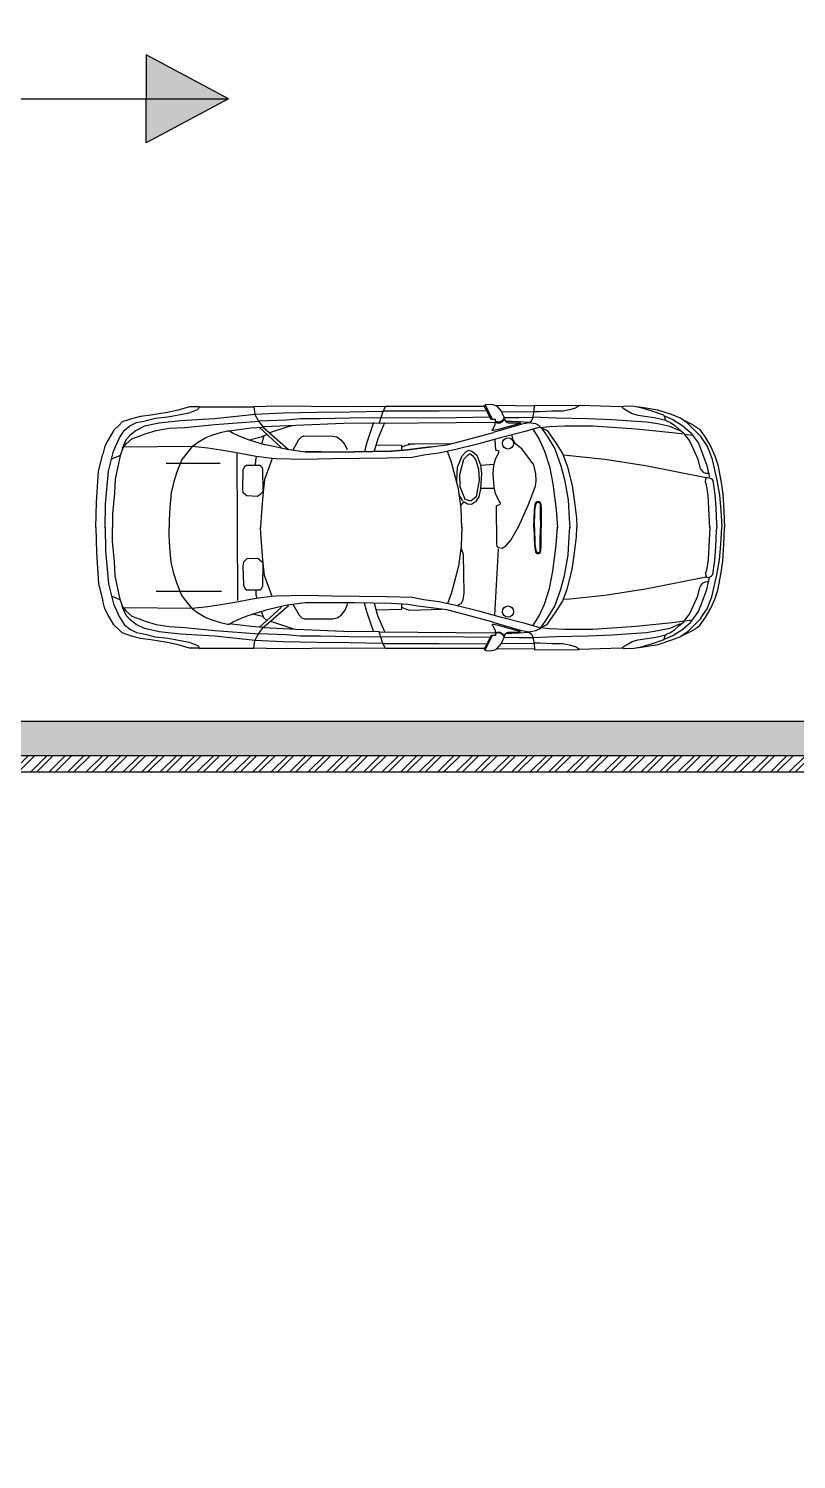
# Model space of a CAD drawing. Header units: millimetres. Extents: x 10193 to 57833, y 9963 to 44360.
# Drawn here: x 32325 to 37915, y 9963 to 20371 of the extents above; entities that cross this region are included whole.
import ezdxf

# ---------------------------------------------------------------- set-up
doc = ezdxf.new("R2010")
doc.units = ezdxf.units.MM
doc.layers.add('free-dwg.com', color=7, linetype='Continuous')
doc.layers.add('Стены', color=7, linetype='Continuous')

msp = doc.modelspace()

# ---------------------------------------------------------------- hatches: boundary and pattern name
at = {"layer": 'Стены'}
h = msp.add_hatch(dxfattribs=at)
h.set_pattern_fill('ANSI32', color=256, scale=10)
h.paths.add_polyline_path([(57833, 42703), (10593, 42703), (10593, 9963), (26833, 9963), (26833, 14963), (57833, 14963)])
h.paths.add_polyline_path([(10713, 42583), (57713, 42583), (57713, 15083), (26713, 15083), (26713, 10083), (10713, 10083)], flags=16)
h.paths.add_polyline_path([(10963, 42333), (57463, 42333), (57463, 15333), (26463, 15333), (26463, 10333), (10963, 10333)], flags=0)
h.paths.add_polyline_path([(57463, 42333), (10963, 42333), (10963, 10333), (26463, 10333), (26463, 15333), (57463, 15333)], flags=0)
h = msp.add_hatch(dxfattribs=at)
h.set_pattern_fill('ANSI36', color=256, scale=10)
h.paths.add_polyline_path([(57713, 42583), (10713, 42583), (10713, 10083), (26713, 10083), (26713, 15083), (57713, 15083)])
h.paths.add_polyline_path([(10963, 42333), (57463, 42333), (57463, 15333), (26463, 15333), (26463, 10333), (10963, 10333)], flags=16)
at = {"layer": 'Стены', "true_color": 0x2776bb}
h = msp.add_hatch(color=152, dxfattribs=at)
h.dxf.hatch_style = 1
h.paths.add_polyline_path([(33180, 20180), (33180, 19860), (33780, 19860)])
h.paths.add_polyline_path([(33180, 19860), (33180, 19540), (33780, 19860)])

# ---------------------------------------------------------------- linework, layer by layer
at = {"layer": 'free-dwg.com'}
for p, q in [((33413, 17596), (33335, 17577)), ((33496, 17620), (33413, 17596)), ((33567, 17619), (33496, 17620)), ((33531, 17589), (33554, 17599)), ((33554, 17599), (33564, 17609)), ((33564, 17609), (33567, 17619)), ((33567, 17619), (33965, 17619)), ((34143, 17623), (33965, 17619)), ((33965, 17619), (33970, 17584)), ((34623, 17620), (34143, 17623)), ((34922, 17622), (34623, 17620)), ((34922, 17622), (34903, 17585)), ((35643, 17622), (34922, 17622)), ((35657, 17590), (35314, 17588)), ((35642, 17629), (35645, 17632)), ((35642, 17625), (35642, 17629)), ((35660, 17589), (35642, 17625)), ((35645, 17632), (35656, 17637)), ((35649, 17632), (35697, 17537)), ((35656, 17637), (35685, 17638)), ((35685, 17638), (35704, 17636)), ((35704, 17636), (35718, 17631)), ((35718, 17631), (35733, 17624)), ((36007, 17625), (35731, 17628)), ((35733, 17624), (35765, 17588)), ((36005, 17586), (36007, 17631)), ((36007, 17631), (36331, 17629)), ((36263, 17597), (36214, 17588)), ((36307, 17610), (36263, 17597)), ((36335, 17629), (36307, 17610)), ((36642, 17620), (36335, 17629)), ((36644, 17618), (36672, 17597)), ((36662, 17625), (36645, 17620)), ((36732, 17622), (36662, 17625)), ((36672, 17597), (36719, 17571)), ((36773, 17614), (36732, 17622)), ((36833, 17607), (36754, 17620)), ((36850, 17593), (36773, 17614)), ((36905, 17595), (36833, 17607)), ((36950, 17558), (36850, 17593)), ((37005, 17563), (36905, 17595)), ((32984, 17487), (32944, 17450)), ((33007, 17509), (32984, 17487)), ((33073, 17532), (33007, 17509)), ((33062, 17481), (33109, 17506)), ((33139, 17549), (33073, 17532)), ((33109, 17506), (33164, 17516)), ((33215, 17558), (33139, 17549)), ((33164, 17516), (33248, 17536)), ((33276, 17501), (33169, 17478)), ((33335, 17577), (33215, 17558)), ((33248, 17536), (33339, 17546)), ((33430, 17518), (33276, 17501)), ((33339, 17546), (33405, 17559)), ((33405, 17559), (33493, 17576)), ((33678, 17533), (33430, 17518)), ((33461, 17470), (33681, 17490)), ((33493, 17576), (33531, 17589)), ((33975, 17564), (33678, 17533)), ((33681, 17490), (34003, 17516)), ((33970, 17584), (33972, 17564)), ((33972, 17564), (33998, 17516)), ((34176, 17573), (33975, 17564)), ((34202, 17523), (33998, 17514)), ((33998, 17516), (34036, 17468)), ((34422, 17578), (34176, 17573)), ((34305, 17531), (34202, 17523)), ((34617, 17498), (34271, 17484)), ((34450, 17531), (34305, 17531)), ((34664, 17581), (34422, 17578)), ((34664, 17537), (34450, 17531)), ((34876, 17500), (34617, 17498)), ((34903, 17585), (34664, 17581)), ((34890, 17540), (34664, 17537)), ((34836, 17505), (34787, 17359)), ((34916, 17504), (34867, 17387)), ((34890, 17540), (34877, 17500)), ((34877, 17500), (35720, 17508)), ((34903, 17585), (34890, 17540)), ((35322, 17537), (34890, 17540)), ((35314, 17588), (34908, 17588)), ((35678, 17543), (35322, 17537)), ((35689, 17530), (35660, 17589)), ((35698, 17528), (35689, 17530)), ((35697, 17537), (35699, 17529)), ((35725, 17528), (35698, 17528)), ((35916, 17493), (35707, 17433)), ((35717, 17479), (35721, 17490)), ((35721, 17497), (35725, 17510)), ((35721, 17490), (35721, 17497)), ((35723, 17512), (35725, 17528)), ((35726, 17512), (35724, 17510)), ((35725, 17510), (35735, 17504)), ((35735, 17510), (35726, 17512)), ((35746, 17508), (35735, 17510)), ((35735, 17504), (35746, 17503)), ((35901, 17499), (35745, 17454)), ((35755, 17510), (35746, 17508)), ((35746, 17503), (35759, 17504)), ((35767, 17515), (35755, 17510)), ((35759, 17504), (35766, 17507)), ((35765, 17588), (35777, 17562)), ((35766, 17507), (35784, 17523)), ((35780, 17527), (35767, 17515)), ((35771, 17582), (36004, 17585)), ((35777, 17562), (35787, 17541)), ((35787, 17541), (35780, 17527)), ((35784, 17523), (35789, 17528)), ((35789, 17528), (35787, 17541)), ((35788, 17541), (35894, 17542)), ((35789, 17528), (35798, 17513)), ((35798, 17513), (35803, 17507)), ((35841, 17512), (35802, 17512)), ((35803, 17507), (35816, 17504)), ((35816, 17504), (35886, 17504)), ((35897, 17511), (35841, 17512)), ((35886, 17504), (35900, 17503)), ((35894, 17542), (35995, 17543)), ((35967, 17505), (35897, 17511)), ((35900, 17503), (35905, 17501)), ((35905, 17501), (35900, 17499)), ((35968, 17503), (35916, 17493)), ((35966, 17503), (35986, 17518)), ((36018, 17495), (35966, 17503)), ((35986, 17518), (35996, 17539)), ((36165, 17537), (35994, 17544)), ((35996, 17539), (36005, 17586)), ((36045, 17584), (36003, 17584)), ((36052, 17476), (36018, 17495)), ((36133, 17588), (36045, 17584)), ((36214, 17588), (36133, 17588)), ((36395, 17531), (36165, 17537)), ((36574, 17525), (36395, 17531)), ((36712, 17516), (36574, 17525)), ((36823, 17508), (36712, 17516)), ((36719, 17571), (36759, 17559)), ((36759, 17559), (36828, 17550)), ((36906, 17495), (36823, 17508)), ((36828, 17550), (36891, 17539)), ((36891, 17539), (36964, 17522)), ((36994, 17476), (36906, 17495)), ((36948, 17557), (37015, 17526)), ((36951, 17557), (36956, 17535)), ((36956, 17535), (36962, 17524)), ((36962, 17524), (36969, 17517)), ((36969, 17517), (36998, 17506)), ((36998, 17506), (37029, 17484)), ((37071, 17537), (37005, 17563)), ((37015, 17526), (37087, 17481)), ((37120, 17503), (37071, 17537)), ((37086, 17528), (37159, 17490)), ((37223, 17399), (37120, 17503)), ((37159, 17490), (37208, 17456)), ((32944, 17450), (32901, 17374)), ((32942, 17297), (32983, 17389)), ((32983, 17389), (33021, 17446)), ((33035, 17382), (33007, 17316)), ((33021, 17446), (33062, 17481)), ((33063, 17414), (33035, 17382)), ((33035, 17351), (33076, 17387)), ((33108, 17447), (33063, 17414)), ((33076, 17387), (33129, 17407)), ((33169, 17478), (33108, 17447)), ((33129, 17407), (33174, 17422)), ((33174, 17422), (33253, 17447)), ((33253, 17447), (33347, 17463)), ((33347, 17463), (33461, 17470)), ((33555, 17360), (33615, 17396)), ((33615, 17396), (33665, 17416)), ((33665, 17416), (33721, 17433)), ((33721, 17433), (33773, 17445)), ((33773, 17445), (33785, 17445)), ((33944, 17463), (33785, 17442)), ((33785, 17445), (33791, 17443)), ((33791, 17443), (33809, 17431)), ((33809, 17431), (33850, 17410)), ((33850, 17410), (33916, 17384)), ((33916, 17384), (34007, 17354)), ((34017, 17399), (33941, 17380)), ((34033, 17470), (33944, 17463)), ((34162, 17326), (34005, 17468)), ((34058, 17418), (34017, 17399)), ((34038, 17409), (34023, 17354)), ((34036, 17468), (34218, 17308)), ((34271, 17484), (34037, 17473)), ((34081, 17433), (34206, 17473)), ((34206, 17473), (34245, 17484)), ((34292, 17381), (34311, 17401)), ((34311, 17401), (34329, 17408)), ((34329, 17408), (34538, 17407)), ((34538, 17407), (34568, 17401)), ((34568, 17401), (34599, 17380)), ((34867, 17387), (34841, 17297)), ((35706, 17431), (35509, 17377)), ((35768, 17396), (35603, 17350)), ((35699, 17452), (35704, 17458)), ((35700, 17446), (35699, 17452)), ((35709, 17446), (35700, 17446)), ((35704, 17458), (35717, 17479)), ((35745, 17454), (35709, 17446)), ((35941, 17441), (35768, 17396)), ((35848, 17386), (35845, 17417)), ((35869, 17350), (35848, 17386)), ((36047, 17472), (35941, 17441)), ((35996, 17457), (36042, 17384)), ((36042, 17384), (36081, 17298)), ((36048, 17469), (36119, 17476)), ((36053, 17472), (36100, 17405)), ((36053, 17470), (36100, 17446)), ((36100, 17446), (36165, 17353)), ((36100, 17405), (36157, 17314)), ((36119, 17476), (36229, 17481)), ((36229, 17481), (36433, 17481)), ((36433, 17481), (36749, 17460)), ((36749, 17460), (37009, 17433)), ((37068, 17444), (36994, 17476)), ((37009, 17433), (37101, 17422)), ((37029, 17484), (37055, 17459)), ((37055, 17459), (37094, 17428)), ((37087, 17481), (37143, 17432)), ((37094, 17428), (37099, 17419)), ((37099, 17419), (37136, 17371)), ((37100, 17421), (37157, 17413)), ((37143, 17432), (37158, 17413)), ((37157, 17413), (37201, 17354)), ((37208, 17456), (37251, 17398)), ((37219, 17398), (37266, 17334)), ((37251, 17398), (37291, 17328)), ((32880, 17332), (32866, 17275)), ((32901, 17374), (32880, 17332)), ((32907, 17152), (32942, 17297)), ((33014, 17326), (32992, 17266)), ((33012, 17323), (33035, 17351)), ((33516, 17331), (33014, 17326)), ((33516, 17331), (33441, 17237)), ((33516, 17331), (33555, 17360)), ((33629, 17319), (33516, 17331)), ((33724, 17304), (33629, 17319)), ((33827, 17286), (33724, 17304)), ((33980, 17258), (33825, 17286)), ((33981, 17257), (33827, 17286)), ((33841, 17287), (33845, 16210)), ((34007, 17354), (34053, 17342)), ((34208, 17308), (34053, 17342)), ((34167, 17316), (34162, 17326)), ((34341, 17290), (34208, 17308)), ((34248, 17302), (34292, 17381)), ((34455, 17292), (34339, 17291)), ((34457, 17290), (34341, 17290)), ((34698, 17290), (34457, 17290)), ((34599, 17380), (34628, 17345)), ((34628, 17345), (34644, 17309)), ((34964, 17298), (34696, 17293)), ((34966, 17295), (34698, 17290)), ((34787, 17359), (34769, 17295)), ((34855, 17343), (35039, 17340)), ((35085, 17306), (34964, 17298)), ((35086, 17303), (34966, 17295)), ((35039, 17326), (35071, 17340)), ((35039, 17340), (35039, 17304)), ((35071, 17340), (35099, 17346)), ((35157, 17317), (35085, 17306)), ((35159, 17313), (35086, 17303)), ((35135, 17348), (35088, 17348)), ((35394, 17351), (35135, 17348)), ((35253, 17329), (35157, 17317)), ((35255, 17325), (35159, 17313)), ((35312, 17283), (35201, 17268)), ((35369, 17340), (35255, 17325)), ((35435, 17308), (35312, 17283)), ((35509, 17377), (35369, 17340)), ((35402, 17223), (35375, 17294)), ((35603, 17350), (35435, 17308)), ((35481, 17262), (35508, 17292)), ((35508, 17292), (35530, 17305)), ((35524, 17271), (35536, 17280)), ((35530, 17305), (35557, 17295)), ((35536, 17280), (35560, 17262)), ((35557, 17295), (35587, 17268)), ((35727, 17305), (35721, 17380)), ((35751, 17298), (35727, 17305)), ((35727, 17247), (35745, 17280)), ((35745, 17280), (35751, 17298)), ((35918, 17311), (35869, 17350)), ((36003, 17198), (35918, 17311)), ((36081, 17298), (36118, 17186)), ((36157, 17314), (36199, 17189)), ((36165, 17353), (36212, 17280)), ((36212, 17280), (36245, 17189)), ((37136, 17371), (37166, 17308)), ((37166, 17308), (37197, 17238)), ((37201, 17354), (37232, 17278)), ((37232, 17278), (37262, 17192)), ((37266, 17334), (37300, 17245)), ((37291, 17328), (37321, 17262)), ((32834, 17152), (32866, 17275)), ((32931, 17242), (32989, 17265)), ((32992, 17266), (32954, 17092)), ((33720, 17208), (33325, 17208)), ((33441, 17237), (33406, 17152)), ((33887, 17161), (33900, 17188)), ((33900, 17188), (33910, 17196)), ((33910, 17196), (34007, 17196)), ((33977, 17194), (33979, 17231)), ((33979, 17231), (33984, 17256)), ((34095, 17244), (33981, 17257)), ((34007, 17196), (34020, 17185)), ((34020, 17185), (34028, 17167)), ((34098, 17244), (34043, 17090)), ((34127, 17241), (34095, 17244)), ((34338, 17236), (34127, 17241)), ((34533, 17241), (34338, 17236)), ((34934, 17246), (34533, 17241)), ((35118, 17251), (34934, 17246)), ((35201, 17268), (35118, 17251)), ((35454, 17023), (35402, 17223)), ((35442, 17077), (35448, 17180)), ((35448, 17180), (35481, 17262)), ((35463, 17126), (35493, 17238)), ((35493, 17238), (35524, 17271)), ((35560, 17262), (35581, 17232)), ((35581, 17232), (35599, 17165)), ((35587, 17268), (35618, 17189)), ((35618, 17195), (35709, 17202)), ((35624, 17135), (35618, 17195)), ((35706, 17129), (35712, 17195)), ((35712, 17195), (35727, 17247)), ((36018, 17132), (36003, 17198)), ((36118, 17186), (36141, 17059)), ((36199, 17189), (36227, 17090)), ((36264, 17264), (36219, 17267)), ((36245, 17189), (36282, 17046)), ((36519, 17236), (36264, 17264)), ((36815, 17189), (36519, 17236)), ((37257, 17103), (36815, 17189)), ((37197, 17238), (37212, 17178)), ((37212, 17178), (37218, 17164)), ((37262, 17192), (37275, 17136)), ((37300, 17245), (37336, 17087)), ((37321, 17262), (37342, 17198)), ((37342, 17198), (37368, 17068)), ((32818, 16925), (32834, 17152)), ((32885, 16912), (32907, 17152)), ((32954, 17092), (32951, 16991)), ((33381, 17076), (33362, 16994)), ((33406, 17152), (33381, 17076)), ((33884, 17023), (33887, 17161)), ((34028, 17167), (34031, 17005)), ((34042, 17090), (34029, 16978)), ((34043, 17090), (34030, 16977)), ((35466, 17038), (35463, 17126)), ((35606, 17086), (35584, 16965)), ((35599, 17165), (35606, 17086)), ((35618, 17026), (35624, 17135)), ((35715, 17035), (35706, 17129)), ((36015, 17041), (36021, 17080)), ((36021, 17080), (36018, 17132)), ((36227, 17090), (36253, 16942)), ((37218, 17164), (37235, 17145)), ((37235, 17145), (37253, 17137)), ((37253, 17137), (37265, 17136)), ((37253, 17071), (37255, 17096)), ((37260, 17052), (37253, 17071)), ((37255, 17096), (37259, 17103)), ((37259, 17103), (37267, 17105)), ((37265, 17136), (37276, 17136)), ((37267, 17105), (37277, 17103)), ((37276, 17136), (37280, 17107)), ((37277, 17103), (37286, 17101)), ((37286, 17101), (37296, 17095)), ((37296, 17095), (37306, 17084)), ((37306, 17084), (37310, 17050)), ((37336, 17087), (37355, 16977)), ((32951, 16991), (32935, 16842)), ((33362, 16994), (33353, 16887)), ((33887, 16994), (33884, 17023)), ((33905, 16976), (33887, 16994)), ((33913, 16971), (33905, 16976)), ((33992, 16968), (33913, 16971)), ((34010, 16981), (33992, 16968)), ((34026, 16997), (34010, 16981)), ((34030, 16977), (34017, 16820)), ((34031, 17005), (34026, 16994)), ((35473, 16879), (35454, 17023)), ((35487, 16932), (35457, 16983)), ((35505, 16941), (35466, 17038)), ((35584, 16965), (35545, 16932)), ((35603, 16965), (35578, 16929)), ((35615, 17023), (35603, 16965)), ((35715, 17026), (35618, 17026)), ((35724, 16989), (35715, 17035)), ((35751, 16932), (35724, 16989)), ((35963, 16908), (36015, 17041)), ((36141, 17059), (36165, 16872)), ((36282, 17046), (36300, 16926)), ((37271, 16975), (37260, 17052)), ((37284, 16738), (37271, 16975)), ((37310, 17050), (37320, 16979)), ((37320, 16979), (37329, 16883)), ((37355, 16977), (37364, 16864)), ((37368, 17068), (37378, 16983)), ((37378, 16983), (37387, 16862)), ((32815, 16741), (32818, 16925)), ((32881, 16738), (32885, 16912)), ((33353, 16887), (33349, 16795)), ((35490, 16929), (35472, 16905)), ((35478, 16739), (35473, 16879)), ((35521, 16911), (35490, 16929)), ((35545, 16932), (35502, 16944)), ((35548, 16908), (35521, 16911)), ((35578, 16929), (35548, 16908)), ((35730, 16899), (35757, 16911)), ((35733, 16626), (35730, 16899)), ((35760, 16920), (35751, 16932)), ((35757, 16911), (35760, 16920)), ((35891, 16747), (35963, 16908)), ((36003, 16742), (36008, 16871)), ((36007, 16742), (36011, 16864)), ((36008, 16871), (36016, 16922)), ((36011, 16864), (36018, 16906)), ((36016, 16922), (36024, 16930)), ((36018, 16906), (36025, 16923)), ((36024, 16930), (36032, 16931)), ((36025, 16923), (36032, 16925)), ((36032, 16931), (36040, 16930)), ((36032, 16925), (36037, 16924)), ((36037, 16924), (36044, 16921)), ((36040, 16930), (36048, 16927)), ((36044, 16921), (36049, 16912)), ((36048, 16927), (36053, 16908)), ((36049, 16912), (36050, 16845)), ((36053, 16908), (36056, 16877)), ((36056, 16877), (36057, 16742)), ((36165, 16872), (36175, 16739)), ((36253, 16942), (36261, 16807)), ((36300, 16926), (36313, 16809)), ((37329, 16883), (37334, 16769)), ((37364, 16864), (37371, 16743)), ((37387, 16862), (37391, 16741)), ((32935, 16842), (32935, 16742)), ((33349, 16795), (33349, 16742)), ((34017, 16820), (34014, 16742)), ((36050, 16845), (36051, 16742)), ((36261, 16807), (36266, 16739)), ((36313, 16809), (36316, 16742)), ((37334, 16769), (37335, 16742)), ((32815, 16742), (32818, 16559)), ((32881, 16745), (32885, 16571)), ((32935, 16641), (32935, 16742)), ((33349, 16688), (33349, 16742)), ((33353, 16597), (33349, 16688)), ((34017, 16663), (34014, 16742)), ((34030, 16506), (34017, 16663)), ((35478, 16744), (35473, 16605)), ((35836, 16650), (35891, 16747)), ((36003, 16741), (36008, 16612)), ((36007, 16741), (36011, 16619)), ((36050, 16638), (36051, 16741)), ((36056, 16606), (36057, 16741)), ((36165, 16612), (36175, 16744)), ((36253, 16541), (36261, 16677)), ((36261, 16677), (36266, 16744)), ((36300, 16557), (36313, 16674)), ((36313, 16674), (36316, 16742)), ((37284, 16745), (37271, 16508)), ((37329, 16600), (37334, 16714)), ((37334, 16714), (37335, 16742)), ((37364, 16619), (37371, 16741)), ((37387, 16621), (37391, 16742)), ((32818, 16559), (32834, 16331)), ((32885, 16571), (32907, 16331)), ((32951, 16492), (32935, 16641)), ((33362, 16489), (33353, 16597)), ((35473, 16605), (35454, 16460)), ((35492, 16545), (35477, 16586)), ((35720, 16104), (35746, 16585)), ((35736, 16605), (35733, 16626)), ((35748, 16592), (35736, 16605)), ((35748, 16596), (35775, 16592)), ((35775, 16592), (35803, 16614)), ((35803, 16614), (35836, 16650)), ((36008, 16612), (36016, 16562)), ((36011, 16619), (36018, 16577)), ((36016, 16562), (36024, 16553)), ((36018, 16577), (36025, 16560)), ((36024, 16553), (36032, 16553)), ((36025, 16560), (36032, 16558)), ((36032, 16558), (36037, 16559)), ((36032, 16553), (36040, 16553)), ((36037, 16559), (36044, 16563)), ((36040, 16553), (36048, 16556)), ((36044, 16563), (36049, 16571)), ((36048, 16556), (36053, 16575)), ((36049, 16571), (36050, 16638)), ((36053, 16575), (36056, 16606)), ((36141, 16424), (36165, 16612)), ((36282, 16437), (36300, 16557)), ((37320, 16505), (37329, 16600)), ((37355, 16507), (37364, 16619)), ((37378, 16500), (37387, 16621)), ((32954, 16391), (32951, 16492)), ((33381, 16407), (33362, 16489)), ((33888, 16489), (33885, 16460)), ((33885, 16460), (33888, 16322)), ((33906, 16507), (33888, 16489)), ((33914, 16513), (33906, 16507)), ((33993, 16515), (33914, 16513)), ((34011, 16502), (33993, 16515)), ((34027, 16486), (34011, 16502)), ((34032, 16479), (34027, 16489)), ((34029, 16316), (34032, 16479)), ((34043, 16393), (34030, 16506)), ((35454, 16460), (35402, 16260)), ((35495, 16263), (35492, 16545)), ((36227, 16393), (36253, 16541)), ((37271, 16508), (37260, 16431)), ((37310, 16433), (37320, 16505)), ((37336, 16396), (37355, 16507)), ((37368, 16415), (37378, 16500)), ((32992, 16217), (32954, 16391)), ((33406, 16331), (33381, 16407)), ((34098, 16239), (34043, 16393)), ((36118, 16297), (36141, 16424)), ((36199, 16294), (36227, 16393)), ((36245, 16294), (36282, 16437)), ((37257, 16380), (36815, 16294)), ((37235, 16338), (37253, 16346)), ((37260, 16431), (37253, 16412)), ((37253, 16412), (37255, 16387)), ((37253, 16346), (37265, 16348)), ((37255, 16387), (37259, 16380)), ((37259, 16380), (37267, 16378)), ((37262, 16291), (37275, 16348)), ((37265, 16348), (37276, 16348)), ((37267, 16378), (37277, 16380)), ((37276, 16348), (37280, 16376)), ((37277, 16380), (37286, 16382)), ((37286, 16382), (37296, 16389)), ((37296, 16389), (37306, 16399)), ((37300, 16238), (37336, 16396)), ((37306, 16399), (37310, 16433)), ((37342, 16285), (37368, 16415)), ((32834, 16331), (32866, 16208)), ((32907, 16331), (32942, 16186)), ((32931, 16241), (32989, 16218)), ((33729, 16277), (33254, 16277)), ((33441, 16246), (33406, 16331)), ((33516, 16152), (33441, 16246)), ((33888, 16322), (33901, 16296)), ((33901, 16296), (33911, 16288)), ((33911, 16288), (34008, 16288)), ((33978, 16289), (33980, 16252)), ((33980, 16252), (33986, 16227)), ((34095, 16240), (33981, 16226)), ((34008, 16288), (34021, 16298)), ((34021, 16298), (34029, 16316)), ((34127, 16242), (34095, 16240)), ((34338, 16247), (34127, 16242)), ((34533, 16242), (34338, 16247)), ((34934, 16237), (34533, 16242)), ((35118, 16232), (34934, 16237)), ((35402, 16260), (35375, 16189)), ((35489, 16216), (35495, 16263)), ((36081, 16185), (36118, 16297)), ((36157, 16170), (36199, 16294)), ((36212, 16204), (36245, 16294)), ((36519, 16248), (36264, 16219)), ((36815, 16294), (36519, 16248)), ((37166, 16175), (37197, 16245)), ((37197, 16245), (37212, 16305)), ((37212, 16305), (37218, 16319)), ((37218, 16319), (37235, 16338)), ((37232, 16205), (37262, 16291)), ((37266, 16149), (37300, 16238)), ((37321, 16221), (37342, 16285)), ((32880, 16151), (32866, 16208)), ((32901, 16109), (32880, 16151)), ((32942, 16186), (32983, 16094)), ((33014, 16157), (32992, 16217)), ((33035, 16102), (33007, 16167)), ((33012, 16160), (33035, 16132)), ((33516, 16152), (33014, 16157)), ((33629, 16164), (33516, 16152)), ((33516, 16152), (33555, 16123)), ((33724, 16179), (33629, 16164)), ((33827, 16197), (33724, 16179)), ((33981, 16226), (33827, 16197)), ((34162, 16157), (34005, 16016)), ((34007, 16129), (34053, 16141)), ((34036, 16016), (34218, 16175)), ((34208, 16176), (34053, 16141)), ((34167, 16167), (34162, 16157)), ((34341, 16193), (34208, 16176)), ((34249, 16183), (34294, 16103)), ((34457, 16193), (34341, 16193)), ((34698, 16193), (34457, 16193)), ((34601, 16105), (34630, 16140)), ((34630, 16140), (34645, 16177)), ((34645, 16177), (34649, 16196)), ((34966, 16188), (34698, 16193)), ((34788, 16127), (34770, 16191)), ((34868, 16098), (34842, 16189)), ((34856, 16143), (35041, 16147)), ((35086, 16181), (34966, 16188)), ((35041, 16147), (35041, 16183)), ((35041, 16161), (35073, 16147)), ((35073, 16147), (35101, 16141)), ((35159, 16170), (35086, 16181)), ((35101, 16141), (35333, 16147)), ((35201, 16215), (35118, 16232)), ((35255, 16158), (35159, 16170)), ((35312, 16200), (35201, 16215)), ((35369, 16143), (35255, 16158)), ((35435, 16175), (35312, 16200)), ((35509, 16106), (35369, 16143)), ((35603, 16133), (35435, 16175)), ((35444, 16174), (35474, 16189)), ((35474, 16189), (35489, 16216)), ((35768, 16087), (35603, 16133)), ((36042, 16100), (36081, 16185)), ((36100, 16079), (36157, 16170)), ((36165, 16131), (36212, 16204)), ((36264, 16219), (36219, 16217)), ((37136, 16112), (37166, 16175)), ((37201, 16130), (37232, 16205)), ((37219, 16085), (37266, 16149)), ((37251, 16085), (37291, 16155)), ((37291, 16155), (37321, 16221)), ((32944, 16034), (32901, 16109)), ((32984, 15996), (32944, 16034)), ((32983, 16094), (33021, 16037)), ((33021, 16037), (33062, 16003)), ((33035, 16132), (33076, 16097)), ((33063, 16069), (33035, 16102)), ((33108, 16036), (33063, 16069)), ((33076, 16097), (33129, 16076)), ((33169, 16006), (33108, 16036)), ((33129, 16076), (33174, 16061)), ((33174, 16061), (33253, 16036)), ((33253, 16036), (33347, 16021)), ((33555, 16123), (33615, 16087)), ((33615, 16087), (33665, 16067)), ((33665, 16067), (33721, 16051)), ((33721, 16051), (33773, 16039)), ((33773, 16039), (33785, 16039)), ((33944, 16021), (33785, 16041)), ((33785, 16039), (33791, 16040)), ((33791, 16040), (33809, 16052)), ((33809, 16052), (33850, 16073)), ((33850, 16073), (33916, 16099)), ((33916, 16099), (34007, 16129)), ((34028, 16095), (33955, 16111)), ((34019, 16132), (34034, 16088)), ((34034, 16088), (34057, 16068)), ((34085, 16059), (34253, 16004)), ((34294, 16103), (34313, 16084)), ((34313, 16084), (34331, 16076)), ((34331, 16076), (34540, 16078)), ((34540, 16078), (34570, 16084)), ((34570, 16084), (34601, 16105)), ((34838, 15980), (34788, 16127)), ((34919, 15982), (34868, 16098)), ((35706, 16052), (35509, 16106)), ((35700, 16037), (35699, 16031)), ((35699, 16031), (35704, 16026)), ((35709, 16037), (35700, 16037)), ((35916, 15990), (35707, 16051)), ((35745, 16029), (35709, 16037)), ((35901, 15985), (35745, 16029)), ((35941, 16042), (35768, 16087)), ((36047, 16012), (35941, 16042)), ((35996, 16027), (36042, 16100)), ((36053, 16011), (36100, 16079)), ((36053, 16014), (36100, 16037)), ((36100, 16037), (36165, 16131)), ((36749, 16024), (37009, 16050)), ((37068, 16040), (36994, 16008)), ((37009, 16050), (37101, 16062)), ((37055, 16024), (37094, 16056)), ((37087, 16002), (37143, 16051)), ((37094, 16056), (37099, 16064)), ((37099, 16064), (37136, 16112)), ((37100, 16062), (37157, 16071)), ((37223, 16084), (37120, 15980)), ((37143, 16051), (37158, 16071)), ((37157, 16071), (37201, 16130)), ((37208, 16027), (37251, 16085)), ((33007, 15975), (32984, 15996)), ((33073, 15951), (33007, 15975)), ((33062, 16003), (33109, 15977)), ((33139, 15934), (33073, 15951)), ((33109, 15977), (33164, 15968)), ((33215, 15925), (33139, 15934)), ((33164, 15968), (33248, 15947)), ((33276, 15983), (33169, 16006)), ((33335, 15906), (33215, 15925)), ((33248, 15947), (33339, 15937)), ((33430, 15965), (33276, 15983)), ((33339, 15937), (33405, 15925)), ((33347, 16021), (33461, 16013)), ((33405, 15925), (33493, 15907)), ((33678, 15950), (33430, 15965)), ((33461, 16013), (33681, 15993)), ((33975, 15919), (33678, 15950)), ((33681, 15993), (34003, 15968)), ((34033, 16013), (33944, 16021)), ((33972, 15919), (33998, 15968)), ((33998, 15968), (34036, 16016)), ((34202, 15961), (33998, 15969)), ((34271, 16000), (34037, 16011)), ((34305, 15952), (34202, 15961)), ((34617, 15986), (34271, 16000)), ((34450, 15952), (34305, 15952)), ((34664, 15947), (34450, 15952)), ((34876, 15983), (34617, 15986)), ((34890, 15943), (34664, 15947)), ((34877, 15983), (35720, 15975)), ((34890, 15943), (34877, 15983)), ((35322, 15946), (34890, 15943)), ((34903, 15898), (34890, 15943)), ((35678, 15941), (35322, 15946)), ((35649, 15851), (35697, 15946)), ((35689, 15953), (35660, 15894)), ((35698, 15955), (35689, 15953)), ((35697, 15946), (35699, 15954)), ((35725, 15955), (35698, 15955)), ((35704, 16026), (35717, 16005)), ((35717, 16005), (35721, 15993)), ((35721, 15993), (35721, 15986)), ((35721, 15986), (35725, 15973)), ((35723, 15972), (35725, 15955)), ((35726, 15972), (35724, 15973)), ((35725, 15973), (35735, 15979)), ((35735, 15973), (35726, 15972)), ((35735, 15979), (35746, 15980)), ((35746, 15975), (35735, 15973)), ((35746, 15980), (35759, 15979)), ((35755, 15973), (35746, 15975)), ((35767, 15968), (35755, 15973)), ((35759, 15979), (35766, 15976)), ((35766, 15976), (35784, 15960)), ((35780, 15957), (35767, 15968)), ((35777, 15921), (35787, 15942)), ((35787, 15942), (35780, 15957)), ((35784, 15960), (35789, 15955)), ((35789, 15955), (35787, 15942)), ((35788, 15943), (35894, 15942)), ((35789, 15955), (35798, 15971)), ((35798, 15971), (35803, 15976)), ((35841, 15971), (35802, 15971)), ((35803, 15976), (35816, 15979)), ((35816, 15979), (35886, 15979)), ((35897, 15972), (35841, 15971)), ((35886, 15979), (35900, 15980)), ((35894, 15942), (35995, 15941)), ((35967, 15978), (35897, 15972)), ((35905, 15982), (35900, 15985)), ((35900, 15980), (35905, 15982)), ((35968, 15980), (35916, 15990)), ((36018, 15989), (35966, 15980)), ((35966, 15980), (35986, 15965)), ((35986, 15965), (35996, 15944)), ((36165, 15946), (35994, 15940)), ((35996, 15944), (36005, 15897)), ((36052, 16008), (36018, 15989)), ((36048, 16014), (36119, 16007)), ((36119, 16007), (36229, 16002)), ((36395, 15952), (36165, 15946)), ((36229, 16002), (36433, 16002)), ((36574, 15959), (36395, 15952)), ((36433, 16002), (36749, 16024)), ((36712, 15967), (36574, 15959)), ((36823, 15976), (36712, 15967)), ((36719, 15912), (36759, 15925)), ((36759, 15925), (36828, 15933)), ((36906, 15989), (36823, 15976)), ((36828, 15933), (36891, 15944)), ((36950, 15925), (36850, 15891)), ((36891, 15944), (36964, 15961)), ((36994, 16008), (36906, 15989)), ((36948, 15927), (37015, 15957)), ((36951, 15927), (36956, 15949)), ((36956, 15949), (36962, 15960)), ((36962, 15960), (36969, 15966)), ((36969, 15966), (36998, 15977)), ((36998, 15977), (37029, 15999)), ((37071, 15946), (37005, 15921)), ((37015, 15957), (37087, 16002)), ((37029, 15999), (37055, 16024)), ((37120, 15980), (37071, 15946)), ((37086, 15955), (37159, 15993)), ((37159, 15993), (37208, 16027)), ((33413, 15887), (33335, 15906)), ((33496, 15864), (33413, 15887)), ((33493, 15907), (33531, 15894)), ((33567, 15864), (33496, 15864)), ((33531, 15894), (33554, 15884)), ((33554, 15884), (33564, 15874)), ((33564, 15874), (33567, 15864)), ((33567, 15864), (33965, 15864)), ((33965, 15864), (33970, 15899)), ((34143, 15860), (33965, 15864)), ((33970, 15899), (33972, 15919)), ((34176, 15910), (33975, 15919)), ((34623, 15863), (34143, 15860)), ((34422, 15905), (34176, 15910)), ((34664, 15902), (34422, 15905)), ((34922, 15861), (34623, 15863)), ((34903, 15898), (34664, 15902)), ((34922, 15861), (34903, 15898)), ((35314, 15895), (34908, 15895)), ((35643, 15861), (34922, 15861)), ((35657, 15893), (35314, 15895)), ((35660, 15894), (35642, 15858)), ((35642, 15858), (35642, 15855)), ((35642, 15855), (35645, 15851)), ((35645, 15851), (35656, 15846)), ((35656, 15846), (35685, 15845)), ((35685, 15845), (35704, 15848)), ((35704, 15848), (35718, 15852)), ((35718, 15852), (35733, 15859)), ((36007, 15858), (35731, 15856)), ((35733, 15859), (35765, 15896)), ((35765, 15896), (35777, 15921)), ((35771, 15901), (36004, 15898)), ((36045, 15899), (36003, 15899)), ((36005, 15897), (36007, 15852)), ((36007, 15852), (36331, 15854)), ((36133, 15895), (36045, 15899)), ((36214, 15895), (36133, 15895)), ((36263, 15886), (36214, 15895)), ((36307, 15874), (36263, 15886)), ((36335, 15854), (36307, 15874)), ((36642, 15863), (36335, 15854)), ((36644, 15865), (36672, 15886)), ((36662, 15859), (36645, 15863)), ((36732, 15861), (36662, 15859)), ((36672, 15886), (36719, 15912)), ((36773, 15869), (36732, 15861)), ((36833, 15876), (36754, 15863)), ((36850, 15891), (36773, 15869)), ((36905, 15889), (36833, 15876)), ((37005, 15921), (36905, 15889))]:
    msp.add_line(p, q, dxfattribs=at)
for centre in [(35815, 17353), (35815, 16130)]:
    msp.add_circle(centre, 40.8, dxfattribs=at)
at = {"layer": 'Стены', "color": 152, "true_color": 0x2776bb}
for p, q in [((33780, 19860), (33180, 20180)), ((33180, 20180), (33180, 19860)), ((31230, 19860), (33780, 19860)), ((33780, 19860), (33180, 19540)), ((33180, 19540), (33180, 19860))]:
    msp.add_line(p, q, dxfattribs=at)
at = {"layer": 'Стены'}
for p, q in [((26463, 15333), (57463, 15333)), ((26713, 15083), (57713, 15083)), ((26833, 14963), (57833, 14963))]:
    msp.add_line(p, q, dxfattribs=at)

doc.saveas('drawing.dxf')
